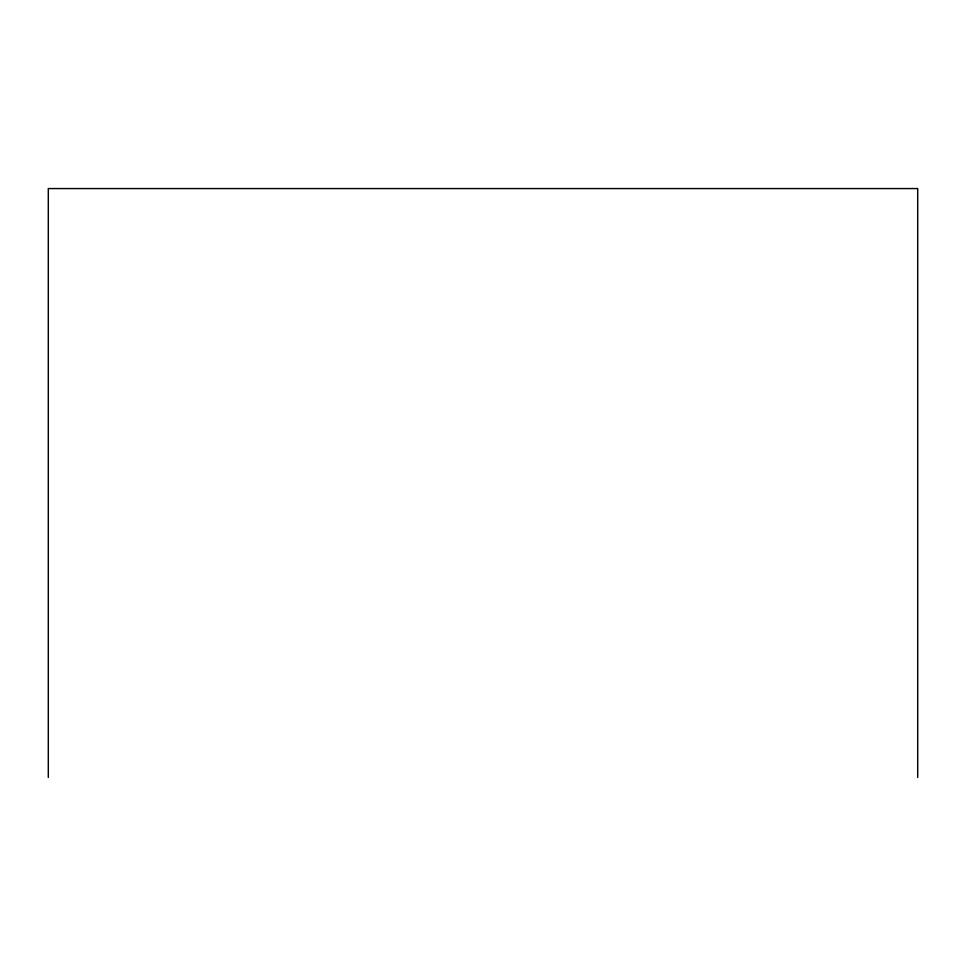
<?xml version="1.0" encoding="UTF-8"?>
<svg xmlns="http://www.w3.org/2000/svg" width="966" height="966" viewBox="0 0 966 966"><rect width="100%" height="100%" fill="white"/><g stroke="black" fill="none" stroke-linecap="round" stroke-linejoin="round"><path stroke-width="1.45" d="M917.7 777.437L917.7 188.563L48.3 188.563L48.3 777.437"/></g></svg>
